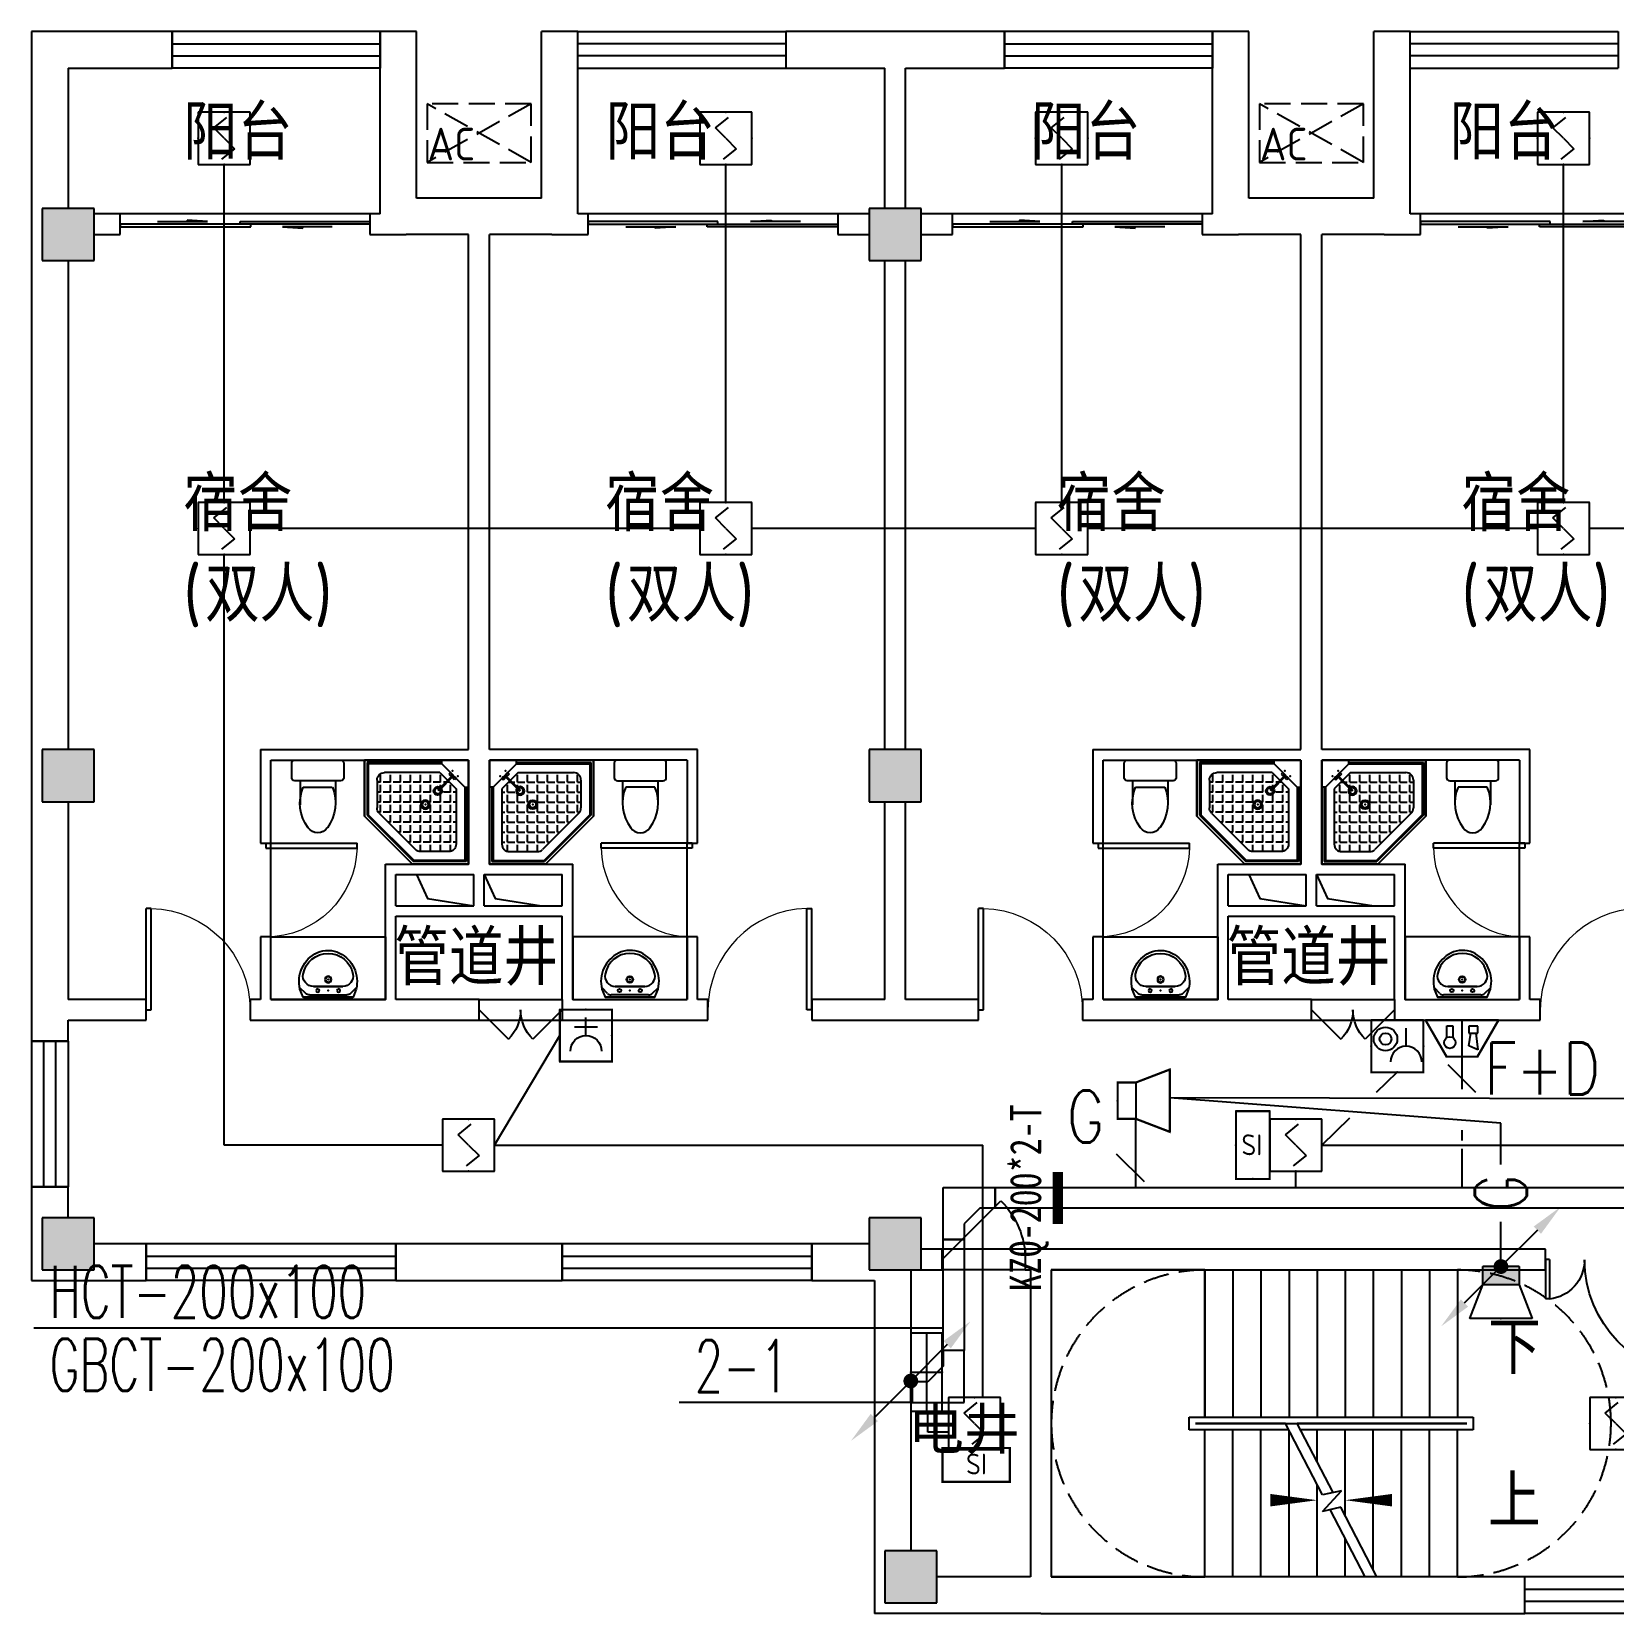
# Model space of a CAD drawing. Extents: x 1725663 to 4653551, y -550461 to 248782.
# Drawn here: x 2286143 to 2301345, y -183071 to -167871 of the extents above; entities that cross this region are included whole.
import ezdxf
from ezdxf.enums import TextEntityAlignment as Align

# ---------------------------------------------------------------- set-up
doc = ezdxf.new("R2010")
doc.units = 0
doc.header["$LTSCALE"] = 1000
doc.linetypes.add('DASH', pattern=[0.35, 0.25, -0.1])
for name, color, linetype in [('0-底图', 7, 'Continuous'), ('A-FLOR-STRS', 140, 'Continuous'), ('CABLETRAY', 4, 'Continuous'), ('CABLETRAY_DIM', 3, 'Continuous'), ('CLAYER', 7, 'Continuous'), ('COLUMN', 255, 'Continuous'), ('DIM-消防', 3, 'Continuous'), ('DIM-箱柜', 7, 'Continuous'), ('DIM_SYMB', 3, 'Continuous'), ('DOOR_FIRE', 4, 'Continuous'), ('EQUIP-广播', 3, 'Continuous'), ('EQUIP-消防', 3, 'Continuous'), ('EQUIP-箱柜', 3, 'Continuous'), ('LWIRE', 4, 'Continuous'), ('PUB_HATCH', 8, 'Continuous'), ('PUB_TEXT', 7, 'Continuous'), ('STAIR', 2, 'Continuous'), ('WALL', 2, 'Continuous'), ('WINDOW', 4, 'Continuous'), ('WIRE-消防', 1, 'Continuous'), ('WP_F', 1, 'Continuous'), ('抗震支吊架', 2, 'Continuous'), ('洁具', 213, 'Continuous'), ('空调外机', 211, 'Continuous')]:
    doc.layers.add(name, color=color, linetype=linetype)
doc.styles.add('_TCH_DIM', font='SIMPLEX', dxfattribs={"width": 0.8, "height": 5, "bigfont": 'HZTXT'})
doc.styles.add('_TEL_DIM', font='SIMPLEX', dxfattribs={"width": 0.8, "height": 3.5, "bigfont": 'HZTXT'})
doc.styles.add('HZ', font='rs.shx', dxfattribs={"width": 0.8, "bigfont": 'hztxt.shx'})
doc.styles.add('kzcad', font='', dxfattribs={"width": 0.8})
doc.styles.get("Standard").update_dxf_attribs({"font": 'geniso.shx', "bigfont": 'hztxt.shx'})
doc.styles.add('黑体', font='')
doc.styles.get('kzcad').set_extended_font_data('SimSun')
doc.styles.get('黑体').set_extended_font_data('SimHei')

# ---------------------------------------------------------------- blocks, each defined once
blk = doc.blocks.new('$equip$00002656')
for p, q in [((-0.5, 1), (-0.5, 0)), ((0.5, 1), (-0.5, 1)), ((0.5, 0), (0.5, 1)), ((-0.219, 0.331), (0.222, 0.331)), ((0, 0.5), (0, 0.15)), ((-0.5, 0), (0.5, 0))]:
    blk.add_line(p, q)
at = {"const_width": 0.04}
blk.add_lwpolyline([(-0.5, 1), (0.5, 1), (0.5, 0), (-0.5, 0), (-0.5, 1), (0.5, 1)], dxfattribs=at)
blk.add_arc((0, 0.8), 0.3, 180, 0)
for p in [(0, 1), (-0.5, 0.5), (0.5, 0.5), (0, 0)]:
    blk.add_point(p)
at = {"color": 7, "flags": 1}
for tag, height, p in [('B', 0.4, (0.762, 0.292)), ('A', 0.00002, (0, 0))]:
    blk.add_attdef(tag, text='', height=height, dxfattribs=at).set_placement(p, align=Align.MIDDLE_CENTER)
blk = doc.blocks.new('A$C29581A72')
at = {"layer": 'EQUIP-消防', "xscale": 500, "yscale": 500, "zscale": 500}
blk.add_blockref('$equip$00002656', (358, 98), dxfattribs=at)
at = {"style": 'HZ', "flags": 1}
for tag in ['WHAT', 'SPEC', 'UNIT']:
    blk.add_attdef(tag, (375, 0), '', height=0.001, dxfattribs=at)
blk = doc.blocks.new('$equip$00002936')
for p, q in [((-0.75, 0.6), (-0.75, 0)), ((0.75, 0.6), (-0.75, 0.6)), ((0, 0), (0, 0.6)), ((0.75, 0), (0.75, 0.6)), ((-0.75, 0.3), (0.75, 0.3)), ((-0.75, 0), (0.75, 0))]:
    blk.add_line(p, q)
at = {"const_width": 0.02}
blk.add_lwpolyline([(-0.75, 0.6), (-0.75, 0), (0.75, 0), (0.75, 0.6), (-0.75, 0.6), (-0.75, 0)], dxfattribs=at)
for p in [(0, 0.6), (-0.75, 0.3), (0, 0), (0.75, 0.3)]:
    blk.add_point(p)
at = {"color": 7, "style": '_TEL_DIM', "flags": 1}
for tag in ['A', 'REMARK']:
    blk.add_attdef(tag, text='', height=0.00002, dxfattribs=at).set_placement((0, 0), align=Align.MIDDLE_CENTER)
blk = doc.blocks.new('$TelecSys$00000080')
for p, q in [((-0.7, -0.7), (0, 0)), ((0.104, 0.104), (0.104, 0.104)), ((-0.104, -0.104), (-0.104, -0.104))]:
    blk.add_line(p, q)
at = {"const_width": 0.142}
blk.add_lwpolyline([(0.071, 0, 1), (-0.071, 0, 1)], format="xyb", close=True, dxfattribs=at)
blk.add_solid([(-0.63, -0.77), (-0.77, -0.63), (-1.15, -1.15)])
at = {"width": 0.8, "flags": 9}
blk.add_attdef('A', (0, 0), '', height=0.00002, rotation=180, dxfattribs=at)
blk = doc.blocks.new('$TelecSys$00000079')
for p, q in [((0.7, 0.7), (0, 0)), ((0.104, 0.104), (0.104, 0.104)), ((-0.104, -0.104), (-0.104, -0.104))]:
    blk.add_line(p, q)
at = {"const_width": 0.142}
blk.add_lwpolyline([(-0.071, 0, 1), (0.071, 0, 1)], format="xyb", close=True, dxfattribs=at)
blk.add_solid([(0.63, 0.77), (0.77, 0.63), (1.15, 1.15)])
at = {"width": 0.8, "flags": 9}
blk.add_attdef('A', (0, 0), '', height=0.00002, dxfattribs=at)
blk = doc.blocks.new('$Equip$00002649')
for p, q in [((-0.5, 0.5), (-0.5, -0.5)), ((0.5, 0.5), (-0.5, 0.5)), ((-0.2, 0.2), (0.05, 0.4)), ((0.5, -0.5), (0.5, 0.5)), ((0, 0), (-0.2, 0.2)), ((0, 0), (0.2, -0.2)), ((0.2, -0.2), (-0.05, -0.4)), ((-0.5, -0.5), (0.5, -0.5))]:
    blk.add_line(p, q)
at = {"const_width": 0.02}
blk.add_lwpolyline([(-0.5, 0.5), (0.5, 0.5), (0.5, -0.5), (-0.5, -0.5), (-0.5, 0.5), (0.5, 0.5)], dxfattribs=at)
for p in [(0, 0.5), (-0.5, 0), (0.5, 0), (0, -0.5)]:
    blk.add_point(p)
at = {"color": 7, "flags": 1}
for tag, height, p in [('A', 0.00002, (0, 0)), ('B', 0.4, (0.762, -0.208))]:
    blk.add_attdef(tag, text='', height=height, dxfattribs=at).set_placement(p, align=Align.MIDDLE_CENTER)
blk = doc.blocks.new('$equip$00002655')
for p, q in [((-0.5, 1), (-0.5, 0)), ((0.5, 1), (-0.5, 1)), ((0.5, 0), (0.5, 1)), ((-0.169, 0.5), (-0.169, 0.15)), ((-0.5, 0), (0.5, 0))]:
    blk.add_line(p, q)
at = {"const_width": 0.04}
blk.add_lwpolyline([(-0.5, 1), (0.5, 1), (0.5, 0), (-0.5, 0), (-0.5, 1), (0.5, 1)], dxfattribs=at)
for radius in [0.226, 0.113]:
    blk.add_circle((0.227, 0.36), radius)
blk.add_arc((-0.169, 0.8), 0.3, 180, 0)
for p in [(0, 1), (-0.5, 0.5), (0.5, 0.5), (0, 0)]:
    blk.add_point(p)
at = {"color": 7, "flags": 1}
for tag, height, p in [('B', 0.4, (0.762, 0.292)), ('A', 0.00002, (0, 0))]:
    blk.add_attdef(tag, text='', height=height, dxfattribs=at).set_placement(p, align=Align.MIDDLE_CENTER)
blk = doc.blocks.new('$equip$00002679')
for p, q in [((-0.3, 0.699), (-0.703, 0)), ((0.3, 0.699), (-0.3, 0.699)), ((0.3, 0.699), (-0.3, 0.699)), ((0, 0.699), (0, 0)), ((0.703, 0), (0.3, 0.699)), ((-0.264, 0.249), (-0.304, 0.569)), ((-0.304, 0.569), (-0.128, 0.489)), ((-0.128, 0.489), (-0.168, 0.249)), ((0.174, 0.11), (0.174, 0.338)), ((0.294, 0.338), (0.294, 0.11)), ((-0.703, 0), (0.703, 0)), ((-0.304, 0.249), (-0.304, 0.113)), ((-0.128, 0.249), (-0.304, 0.249)), ((-0.304, 0.113), (-0.128, 0.113)), ((-0.128, 0.113), (-0.128, 0.249)), ((0.294, 0.11), (0.174, 0.11))]:
    blk.add_line(p, q)
at = {"const_width": 0.04}
for points in [[(-0.299, 0.699), (0.301, 0.699), (0.703, 0), (-0.702, 0), (-0.299, 0.699), (0.301, 0.699)], [(-0.3, 0.699), (0.3, 0.699), (0.703, 0), (-0.703, 0), (-0.3, 0.699), (0.3, 0.699)]]:
    blk.add_lwpolyline(points, dxfattribs=at)
blk.add_circle((0.234, 0.43), 0.111)
for p in [(0, 0.699), (-0.501, 0.349), (0.502, 0.349), (0, 0)]:
    blk.add_point(p)
at = {"color": 7, "flags": 1}
for tag, height, p in [('B', 0.4, (0.961, 0.299)), ('A', 0.00002, (0, 0))]:
    blk.add_attdef(tag, text='', height=height, dxfattribs=at).set_placement(p, align=Align.MIDDLE_CENTER)
blk = doc.blocks.new('$TelecSys$00000111')
blk.add_line((0.268, 0.268), (-0.268, -0.268))
at = {"color": 7, "style": '_TEL_DIM', "width": 0.8}
blk.add_attdef('N', text='', height=1, dxfattribs=at).set_placement((-0.212, 0.579), align=Align.MIDDLE)
blk = doc.blocks.new('$equip$00002982')
for p, q in [((0, 0.35), (0.35, 0.35)), ((0, 0.35), (0, -0.35)), ((0.35, 0.35), (1, 0.6)), ((0.35, 0.35), (0.35, -0.35)), ((1, 0.6), (1, -0.6)), ((0.35, -0.35), (0, -0.35)), ((1, -0.6), (0.35, -0.35))]:
    blk.add_line(p, q)
at = {"const_width": 0.04}
blk.add_lwpolyline([(0.35, 0.35), (0, 0.35), (0, -0.35), (0.35, -0.35), (1, -0.6), (1, 0.6), (0.35, 0.35), (0, 0.35)], dxfattribs=at)
for p in [(0.35, 0.35), (0, 0), (1, 0), (0.35, -0.35)]:
    blk.add_point(p)
at = {"color": 7, "style": '_TEL_DIM', "flags": 1}
for tag in ['A', 'REMARK']:
    blk.add_attdef(tag, text='', height=0.00002, dxfattribs=at).set_placement((0, 0), align=Align.MIDDLE_CENTER)
blk = doc.blocks.new('$equip$00002984')
blk.add_hatch(color=256).paths.add_polyline_path([(0.35, 0.35), (0, 0.35), (0, -0.35), (0.35, -0.35)])
for p, q in [((0, 0.35), (0, -0.35)), ((0, 0.35), (0.35, 0.35)), ((0.35, 0.35), (1, 0.6)), ((0.35, 0.35), (0.35, -0.35)), ((1, 0.6), (1, -0.6)), ((0.35, -0.35), (0, -0.35)), ((1, -0.6), (0.35, -0.35))]:
    blk.add_line(p, q)
at = {"const_width": 0.02}
blk.add_lwpolyline([(0.35, 0.35), (0, 0.35), (0, -0.35), (0.35, -0.35), (1, -0.6), (1, 0.6), (0.35, 0.35), (0, 0.35)], dxfattribs=at)
for p in [(0.35, 0.35), (0, 0), (1, 0), (0.35, -0.35)]:
    blk.add_point(p)
at = {"color": 7, "style": '_TEL_DIM', "flags": 1}
for tag in ['A', 'REMARK']:
    blk.add_attdef(tag, text='', height=0.00002, dxfattribs=at).set_placement((0, 0), align=Align.MIDDLE_CENTER)
blk = doc.blocks.new('$equip$00002776')
for p, q in [((0.65, 0.65), (-0.65, 0.65)), ((-0.65, 0.65), (-0.65, 0)), ((0.65, 0), (0.65, 0.65)), ((-0.65, 0), (0.65, 0))]:
    blk.add_line(p, q)
at = {"const_width": 0.04}
blk.add_lwpolyline([(-0.65, 0.65), (-0.65, 0), (0.65, 0), (0.65, 0.65), (-0.65, 0.65), (-0.65, 0)], dxfattribs=at)
for p in [(0, 0.65), (-0.65, 0.325), (0.65, 0.325), (0, 0)]:
    blk.add_point(p)
at = {"color": 7}
blk.add_attdef('$TEXT$', text='', height=0.4, dxfattribs=at).set_placement((0.006, 0.343), align=Align.MIDDLE_CENTER)
at = {"color": 7, "flags": 1}
for tag, p in [('B', (0.905, 0.246)), ('A', (0, 0))]:
    blk.add_attdef(tag, text='', height=0.4, dxfattribs=at).set_placement(p, align=Align.MIDDLE_CENTER)
blk = doc.blocks.new('1F平面-CAD导入_dwg_Drawing4_t3_dwg_$plan$00001613-474159-1F-927810-1F')
at = {"layer": '洁具'}
for p, q in [((-200, 170), (-430, 170)), ((-30, 250), (-170, 250)), ((-260, -140), (-260, 140)), ((-200, -170), (-200, -220)), ((-170, -250), (-30, -250))]:
    blk.add_line(p, q, dxfattribs=at)
for points in [[(-200, 220), (-200, 170), (-200, -170), (-430, -170)], [(0, -220), (0, 220)]]:
    blk.add_lwpolyline(points, dxfattribs=at)
for centre, radius, start, end in [((-413, -227), 398, 67.4505, 126.6381), ((-170, 220), 30, 90, 180), ((-30, 220), 30, 0, 90), ((-590, 0), 110, 123.4509, 236.5491), ((-413, 227), 398, 233.3619, 292.5495), ((-170, -220), 30, 180, 270), ((-30, -220), 30, 270, 0)]:
    blk.add_arc(centre, radius, start, end, dxfattribs=at)
blk = doc.blocks.new('$lvtry$00000169')
at = {"color": 0}
for p, q in [((259, -36), (259, 0)), ((259, -36), (36, -259)), ((276, -120), (120, -276)), ((144, -151), (291, -298)), ((151, -144), (298, -291)), ((259, -24), (976, -24)), ((259, -36), (964, -36)), ((270, -213), (270, -143)), ((276, -120), (808, -120)), ((366, -213), (366, -143)), ((462, -213), (462, -143)), ((558, -213), (558, -143)), ((655, -213), (655, -143)), ((751, -213), (751, -143)), ((847, -213), (847, -143)), ((964, -36), (976, -24)), ((964, -36), (964, -525)), ((976, -24), (976, -530)), ((36, -259), (0, -259)), ((24, -259), (24, -976)), ((36, -259), (36, -964)), ((120, -276), (120, -808)), ((173, -309), (173, -239)), ((183, -213), (205, -213)), ((220, -213), (243, -213)), ((270, -213), (340, -213)), ((270, -263), (270, -239)), ((366, -213), (436, -213)), ((366, -309), (366, -239)), ((462, -213), (532, -213)), ((462, -309), (462, -239)), ((558, -213), (628, -213)), ((558, -309), (558, -239)), ((655, -213), (725, -213)), ((655, -309), (655, -239)), ((751, -213), (821, -213)), ((751, -309), (751, -239)), ((847, -213), (880, -213)), ((847, -309), (847, -239)), ((880, -192), (880, -460)), ((120, -309), (147, -309)), ((120, -405), (147, -405)), ((173, -309), (243, -309)), ((173, -405), (173, -335)), ((173, -405), (243, -405)), ((173, -501), (173, -431)), ((270, -405), (270, -335)), ((270, -405), (340, -405)), ((270, -501), (270, -431)), ((334, -309), (340, -309)), ((366, -309), (436, -309)), ((366, -405), (366, -335)), ((366, -405), (379, -405)), ((366, -501), (366, -431)), ((462, -309), (532, -309)), ((462, -405), (462, -335)), ((462, -405), (532, -405)), ((462, -501), (462, -431)), ((558, -309), (628, -309)), ((558, -405), (558, -335)), ((558, -405), (628, -405)), ((558, -501), (558, -431)), ((655, -309), (725, -309)), ((655, -405), (655, -335)), ((655, -405), (725, -405)), ((655, -501), (655, -431)), ((751, -309), (821, -309)), ((751, -405), (751, -335)), ((751, -405), (821, -405)), ((751, -501), (751, -431)), ((847, -309), (880, -309)), ((847, -405), (847, -335)), ((847, -405), (880, -405)), ((847, -501), (847, -431)), ((120, -501), (147, -501)), ((120, -598), (147, -598)), ((173, -501), (243, -501)), ((173, -598), (173, -528)), ((173, -598), (243, -598)), ((270, -501), (340, -501)), ((270, -598), (270, -528)), ((270, -598), (340, -598)), ((366, -501), (436, -501)), ((366, -598), (366, -528)), ((366, -598), (436, -598)), ((462, -501), (532, -501)), ((462, -598), (462, -528)), ((462, -598), (532, -598)), ((859, -511), (511, -859)), ((964, -525), (525, -964)), ((976, -530), (530, -976)), ((558, -501), (628, -501)), ((558, -598), (558, -528)), ((558, -598), (628, -598)), ((655, -501), (725, -501)), ((655, -598), (655, -528)), ((655, -598), (725, -598)), ((751, -501), (821, -501)), ((751, -598), (751, -528)), ((751, -598), (773, -598)), ((847, -501), (867, -501)), ((964, -525), (976, -530)), ((120, -694), (147, -694)), ((173, -694), (173, -624)), ((173, -694), (243, -694)), ((173, -790), (173, -720)), ((270, -694), (270, -624)), ((270, -694), (340, -694)), ((270, -790), (270, -720)), ((366, -694), (366, -624)), ((366, -694), (436, -694)), ((366, -790), (366, -720)), ((462, -694), (462, -624)), ((462, -694), (532, -694)), ((462, -790), (462, -720)), ((558, -694), (558, -624)), ((558, -694), (628, -694)), ((558, -790), (558, -720)), ((655, -694), (655, -624)), ((655, -694), (676, -694)), ((120, -790), (147, -790)), ((173, -790), (243, -790)), ((173, -878), (173, -816)), ((192, -880), (460, -880)), ((270, -790), (340, -790)), ((270, -880), (270, -816)), ((366, -790), (436, -790)), ((366, -880), (366, -816)), ((462, -790), (532, -790)), ((462, -880), (462, -816)), ((558, -790), (580, -790)), ((36, -964), (24, -976)), ((24, -976), (530, -976)), ((36, -964), (525, -964)), ((525, -964), (530, -976))]:
    blk.add_line(p, q, dxfattribs=at)
blk.add_lwpolyline([(0, 0), (0, -1000), (540, -1000), (1000, -540), (1000, 0)], close=True)
for points in [[(0, 0), (0, -1000)], [(0, 0), (1000, 0)], [(1000, 0), (1000, -540)], [(190, -136), (178, -148), (162, -132), (174, -121)], [(136, -190), (148, -178), (132, -162), (121, -174)], [(1000, -540), (540, -1000)], [(0, -1000), (540, -1000)]]:
    blk.add_lwpolyline(points, close=True, dxfattribs=at)
for radius in [43.8, 31.1]:
    blk.add_circle((416, -428), radius, dxfattribs=at)
for centre, radius, start, end in [((808, -192), 72, 0, 90), ((296, -296), 40.6, 142.583, 128.4197), ((296, -296), 28.6, 145.828, 125.6599), ((808, -460), 72, 315, 0), ((192, -808), 72, 180, 270), ((460, -808), 72, 270, 315)]:
    blk.add_arc(centre, radius, start, end, dxfattribs=at)
for p in [(156, -102, 0), (103, -156, 0), (416, -428, 0)]:
    blk.add_point(p, dxfattribs=at)
blk = doc.blocks.new('$lvtry$00000178')
at = {"color": 0}
for p, q in [((-238, 0), (238, 0)), ((-214, -36), (-272, -91)), ((-180, -23), (180, -23)), ((-142, -105), (140, -105)), ((140, -105), (-142, -105)), ((216, -37), (268, -91))]:
    blk.add_line(p, q, dxfattribs=at)
blk.add_lwpolyline([(-104, -430, 0.224698), (110, -425, 0.348046), (269, -79), (239, 0), (-241, 0), (-271, -79, 0.356844)], format="xyb", close=True, dxfattribs=at)
for centre, radius in [((-100, -65), 16.3), ((1, -172), 31.6), ((100, -65), 16.3)]:
    blk.add_circle(centre, radius, dxfattribs=at)
at = {"color": 0, "lineweight": 13}
blk.add_circle((1, -172), 23, dxfattribs=at)
at = {"color": 0}
for centre, radius, start, end in [((-142, -205), 100, 90, 190.5602), ((-180, -73), 50, 90, 133.181), ((140, -205), 100, 349.4398, 90), ((180, -73), 50, 44.5607, 90), ((-1, -179), 243, 190.5602, 349.4398)]:
    blk.add_arc(centre, radius, start, end, dxfattribs=at)
for p in [(0, -65), (1, -172)]:
    blk.add_point(p, dxfattribs=at)
blk = doc.blocks.new('A$C70365C93')
at = {"layer": '洁具'}
blk.add_lwpolyline([(-1900, 2300), (-1900, 1700), (-800, 1700), (-800, 2300)], close=True, dxfattribs=at)
blk.add_blockref('$lvtry$00000178', (-1350, 2280), dxfattribs=at)
at = {"layer": '洁具', "rotation": 180}
blk.add_blockref('$lvtry$00000169', (0, 0), dxfattribs=at)
at = {"layer": '洁具', "extrusion": (0, 0, -1), "xscale": -1, "zscale": -1, "rotation": 90}
blk.add_blockref('1F平面-CAD导入_dwg_Drawing4_t3_dwg_$plan$00001613-474159-1F-927810-1F', (1450, 0), dxfattribs=at)
blk = doc.blocks.new('A$Cf5a72a1b')
at = {"layer": '空调外机', "linetype": 'DASH'}
for p, q in [((1000, 563), (0, 0)), ((1000, 0), (0, 563))]:
    blk.add_line(p, q, dxfattribs=at)
blk.add_lwpolyline([(1000, 563), (0, 563), (0, 0), (1000, 0)], close=True, dxfattribs=at)
at = {"layer": 'PUB_TEXT'}
blk.add_text('AC', height=315, dxfattribs=at).set_placement((5, 18))
blk = doc.blocks.new('$WINLIB2D$00000001')
at = {"color": 0}
for points in [[(-0.5, 0.5), (-0.5, -0.5)], [(-0.5, 0.5), (0.5, 0.5)], [(0.5, -0.5), (0.5, 0.5)], [(0.5, 0.1667), (-0.5, 0.1667)], [(0.5, -0.1667), (-0.5, -0.1667)], [(-0.5, -0.5), (0.5, -0.5)]]:
    blk.add_lwpolyline(points, dxfattribs=at)
blk = doc.blocks.new('$DorLib2D$00000131')
at = {"color": 0, "linetype": 'Continuous'}
for p, q in [((0.15, 0.125), (0.2319, 0.1973)), ((0.2319, 0.1973), (0.2319, 0.125)), ((-0.5, 0.125), (-0.5, 0)), ((0.0192, 0.125), (-0.5, 0.125)), ((0.0192, 0), (0.0192, 0.125)), ((0.35, 0.125), (0.15, 0.125)), ((-0.5, 0), (0.0192, 0)), ((-0.024, 0), (0.5, 0)), ((-0.024, -0.125), (-0.024, 0)), ((0.5, 0), (0.5, -0.125)), ((-0.35, -0.125), (-0.15, -0.125)), ((-0.2319, -0.1973), (-0.2319, -0.125)), ((-0.15, -0.125), (-0.2319, -0.1973)), ((0.5, -0.125), (-0.024, -0.125))]:
    blk.add_line(p, q, dxfattribs=at)
blk = doc.blocks.new('$DorLib2D$00000116')
at = {"color": 0}
for p, q in [((-0.5, 0), (-0.146, 0.354)), ((0.5, 0), (0.146, 0.354))]:
    blk.add_line(p, q, dxfattribs=at)
for centre, start, end in [((-0.5, 0), 0, 45), ((0.5, 0), 135, 180)]:
    blk.add_arc(centre, 0.5, start, end, dxfattribs=at)
blk = doc.blocks.new('$DorLib2D$00000001')
for p, q in [((0.45, 0.975), (0.5, 0.975)), ((0.45, 0), (0.45, 0.975)), ((0.5, 0), (0.5, 0.975)), ((0.5, 0), (0.45, 0))]:
    blk.add_line(p, q)
at = {"lineweight": 13}
blk.add_arc((0.475, 0), 0.975, 91.4693, 180, dxfattribs=at)
blk = doc.blocks.new('$DorLib2D$00000114')
at = {"color": 0}
blk.add_line((0.5, 0), (-0.207, 0.707), dxfattribs=at)
blk.add_arc((0.5, 0), 1, 135, 180, dxfattribs=at)
blk = doc.blocks.new('$DorLib2D$00000225')
at = {"color": 0}
for p, q in [((0.475, -0.001), (0.475, 0.752)), ((0.475, 0.752), (0.5, 0.752)), ((0.5, -0.001), (0.5, 0.752)), ((-0.5, 0), (-0.5, 0.252)), ((-0.475, 0.252), (-0.5, 0.252)), ((-0.475, 0), (-0.475, 0.252)), ((-0.475, 0), (-0.5, 0)), ((0.475, -0.001), (0.5, -0.001))]:
    blk.add_line(p, q, dxfattribs=at)
for centre, radius, start, end in [((0.505, -0.002), 0.755, 92.2493, 179.7238), ((-0.501, 0.003), 0.251, 359.7899, 84.0974)]:
    blk.add_arc(centre, radius, start, end, dxfattribs=at)
blk = doc.blocks.new('ghgd')
at = {"layer": 'PUB_HATCH'}
for points in [[(1497107, -88437.8), (1497107, -88937.8), (1497607, -88937.8), (1497607, -88437.8)], [(1505057, -88437.8), (1505057, -88937.8), (1505557, -88937.8), (1505557, -88437.8)], [(1497107, -93637.8), (1497107, -94137.8), (1497607, -94137.8), (1497607, -93637.8)], [(1505057, -93637.8), (1505057, -94137.8), (1505557, -94137.8), (1505557, -93637.8)], [(1497107, -98137.8), (1497107, -98637.8), (1497607, -98637.8), (1497607, -98137.8)], [(1505057, -98137.8), (1505057, -98637.8), (1505557, -98637.8), (1505557, -98137.8)], [(1505207, -101337.8), (1505207, -101837.8), (1505707, -101837.8), (1505707, -101337.8)]]:
    blk.add_hatch(color=256, dxfattribs=at).paths.add_polyline_path(points)
for points in [[(1500707, -94837.8), (1500810.6, -95068), (1501257, -95137.8)], [(1501357, -94837.8), (1501460.6, -95068), (1501907, -95137.8)], [(1508707, -94837.8), (1508810.6, -95068), (1509257, -95137.8)], [(1509357, -94837.8), (1509460.6, -95068), (1509907, -95137.8)]]:
    blk.add_lwpolyline(points)
at = {"layer": 'A-FLOR-STRS'}
for p, q in [((1508282, -98637.8), (1506807, -98637.8)), ((1506807, -98637.8), (1506807, -101587.8)), ((1508282, -98637.8), (1510712, -98637.8)), ((1508282, -98637.8), (1508282, -100052.8)), ((1508282, -100052.8), (1508282, -98637.8)), ((1508552, -98637.8), (1508552, -100052.8)), ((1508822, -98637.8), (1508822, -100052.8)), ((1509092, -98637.8), (1509092, -100052.8)), ((1509362, -98637.8), (1509362, -100052.8)), ((1509632, -98637.8), (1509632, -100052.8)), ((1509902, -98637.8), (1509902, -100052.8)), ((1510172, -98637.8), (1510172, -100052.8)), ((1510442, -98637.8), (1510442, -100052.8)), ((1510712, -98637.8), (1510712, -100052.8)), ((1508132, -100172.8), (1508132, -100052.8)), ((1508132, -100052.8), (1510862, -100052.8)), ((1509088.6, -100172.8), (1508132, -100172.8)), ((1509057.4, -100112.8), (1508192, -100112.8)), ((1508192, -100112.8), (1508192, -100112.8)), ((1508192, -100112.8), (1509057.4, -100112.8)), ((1509057.4, -100112.8), (1508282, -100112.8)), ((1508282, -100112.8), (1510712, -100112.8)), ((1508282, -101587.8), (1508282, -100172.8)), ((1508282, -101587.8), (1508282, -100172.8)), ((1508552, -101587.8), (1508552, -100172.8)), ((1508822, -101587.8), (1508822, -100172.8)), ((1509414.2, -100799.4), (1509057.4, -100112.8)), ((1509092, -101587.8), (1509092, -100179.3)), ((1510712, -100112.8), (1509170.1, -100112.8)), ((1509515.3, -100777.1), (1509170.1, -100112.8)), ((1510802, -100112.8), (1509170.1, -100112.8)), ((1509170.1, -100112.8), (1510802, -100112.8)), ((1510862, -100172.8), (1509201.3, -100172.8)), ((1509362, -100482), (1509362, -100172.8)), ((1509632, -101001.6), (1509632, -100172.8)), ((1509902, -101521.2), (1509902, -100172.8)), ((1510172, -101587.8), (1510172, -100172.8)), ((1510442, -101587.8), (1510442, -100172.8)), ((1510712, -100112.8), (1510712, -100112.8)), ((1510712, -101587.8), (1510712, -100172.8)), ((1510802, -100112.8), (1510802, -100112.8)), ((1510862, -100052.8), (1510862, -100172.8)), ((1509362, -101587.8), (1509362, -100698.9)), ((1509596.6, -100759.1), (1509414.2, -100799.4)), ((1509414.7, -100957.3), (1509596.6, -100759.1)), ((1509589, -100918.8), (1509414.7, -100957.3)), ((1509823.9, -101587.8), (1509487.9, -100941.1)), ((1509936.6, -101587.8), (1509589, -100918.8)), ((1509632, -101587.8), (1509632, -101218.5)), ((1506807, -101587.8), (1508282, -101587.8)), ((1509823.9, -101587.8), (1508282, -101587.8)), ((1510712, -101587.8), (1509936.6, -101587.8))]:
    blk.add_line(p, q, dxfattribs=at)
at = {"layer": 'COLUMN'}
for p, q in [((1497107, -88437.8), (1497107, -88937.8)), ((1497607, -88437.8), (1497107, -88437.8)), ((1497607, -88937.8), (1497607, -88437.8)), ((1505057, -88437.8), (1505057, -88937.8)), ((1505557, -88437.8), (1505057, -88437.8)), ((1505557, -88937.8), (1505557, -88437.8)), ((1497107, -88937.8), (1497607, -88937.8)), ((1505057, -88937.8), (1505557, -88937.8)), ((1497107, -93637.8), (1497107, -94137.8)), ((1497607, -93637.8), (1497107, -93637.8)), ((1497607, -94137.8), (1497607, -93637.8)), ((1505057, -93637.8), (1505057, -94137.8)), ((1505557, -93637.8), (1505057, -93637.8)), ((1505557, -94137.8), (1505557, -93637.8)), ((1497107, -94137.8), (1497607, -94137.8)), ((1505057, -94137.8), (1505557, -94137.8)), ((1497107, -98137.8), (1497107, -98637.8)), ((1497607, -98137.8), (1497107, -98137.8)), ((1497607, -98637.8), (1497607, -98137.8)), ((1505057, -98137.8), (1505057, -98637.8)), ((1505557, -98137.8), (1505057, -98137.8)), ((1505557, -98637.8), (1505557, -98137.8)), ((1497107, -98637.8), (1497607, -98637.8)), ((1505057, -98637.8), (1505557, -98637.8)), ((1505207, -101337.8), (1505207, -101837.8)), ((1505707, -101337.8), (1505207, -101337.8)), ((1505707, -101837.8), (1505707, -101337.8)), ((1505207, -101837.8), (1505707, -101837.8))]:
    blk.add_line(p, q, dxfattribs=at)
at = {"layer": 'DIM_SYMB'}
for points in [[(1510847, -99375.3, 0, 0, 0), (1507544.5, -99375.3, 0, 0, 0), (1507544.5, -100850.3, 0, 0, 0), (1509362, -100850.3, 0, 120, 0), (1508912, -100850.3, 0, 0, 0)], [(1510847, -100850.3, 0, 0, 0), (1509632, -100850.3, 0, 120, 0), (1510082, -100850.3, 0, 0, 0)]]:
    blk.add_lwpolyline(points, format="xyseb", dxfattribs=at)
at = {"layer": 'DOOR_FIRE'}
for p, q in [((1501307, -96037.8), (1502107, -96037.8)), ((1509307, -96037.8), (1510107, -96037.8)), ((1501307, -96237.8), (1502107, -96237.8)), ((1509307, -96237.8), (1510107, -96237.8)), ((1506557, -98437.8, 100), (1505757, -98437.8, 100)), ((1506557, -98637.8, 100), (1505757, -98637.8, 100))]:
    blk.add_line(p, q, dxfattribs=at)
at = {"layer": 'STAIR', "color": 9, "linetype": 'DASH'}
for p, q in [((1506807, -100112.8), (1506807, -100112.8)), ((1512187, -100112.8), (1512187, -100112.8))]:
    blk.add_line(p, q, dxfattribs=at)
for points in [[(1508282, -98637.8, 0.4142136), (1506807, -100112.8)], [(1510712, -98637.8, -0.4142136), (1512187, -100112.8)], [(1508282, -101587.8, -0.4142136), (1506807, -100112.8)], [(1510712, -101587.8, 0.4142136), (1512187, -100112.8)]]:
    blk.add_lwpolyline(points, format="xyb", dxfattribs=at)
at = {"layer": 'WALL'}
for p, q in [((1498357, -86737.8), (1497007, -86737.8)), ((1497007, -86737.8), (1497007, -88537.8)), ((1498357, -87087.8), (1498357, -86737.8)), ((1500707, -86737.8), (1500357, -86737.8)), ((1500357, -86737.8), (1500357, -87087.8)), ((1500707, -88337.8), (1500707, -86737.8)), ((1501907, -88337.8), (1501907, -86737.8)), ((1502257, -86737.8), (1501907, -86737.8)), ((1502257, -87087.8), (1502257, -86737.8)), ((1505307, -86737.8), (1504257, -86737.8)), ((1504257, -86737.8), (1504257, -87087.8)), ((1506357, -86737.8), (1505307, -86737.8)), ((1506357, -87087.8), (1506357, -86737.8)), ((1508707, -86737.8), (1508357, -86737.8)), ((1508357, -86737.8), (1508357, -87087.8)), ((1508707, -88337.8), (1508707, -86737.8)), ((1509907, -88337.8), (1509907, -86737.8)), ((1510257, -86737.8), (1509907, -86737.8)), ((1510257, -87087.8), (1510257, -86737.8)), ((1497357, -87087.8), (1498357, -87087.8)), ((1497357, -87087.8), (1497357, -88437.8)), ((1500357, -88487.8), (1500357, -87087.8)), ((1502257, -88487.8), (1502257, -87087.8)), ((1504257, -87087.8), (1505207, -87087.8)), ((1505207, -88437.8), (1505207, -87087.8)), ((1505407, -87087.8), (1506357, -87087.8)), ((1505407, -88437.8), (1505407, -87087.8)), ((1508357, -88487.8), (1508357, -87087.8)), ((1510257, -88487.8), (1510257, -87087.8)), ((1501307, -88337.8), (1500707, -88337.8)), ((1501907, -88337.8), (1501307, -88337.8)), ((1509307, -88337.8), (1508707, -88337.8)), ((1509907, -88337.8), (1509307, -88337.8)), ((1497007, -88537.8), (1497007, -93887.8)), ((1497857, -88487.8), (1497607, -88487.8)), ((1497857, -88687.8), (1497857, -88487.8)), ((1500357, -88487.8), (1500257, -88487.8)), ((1500257, -88487.8), (1500257, -88687.8)), ((1502357, -88487.8), (1502257, -88487.8)), ((1502357, -88687.8), (1502357, -88487.8)), ((1505057, -88487.8), (1504757, -88487.8)), ((1504757, -88487.8), (1504757, -88687.8)), ((1505857, -88487.8), (1505557, -88487.8)), ((1505857, -88687.8), (1505857, -88487.8)), ((1508357, -88487.8), (1508257, -88487.8)), ((1508257, -88487.8), (1508257, -88687.8)), ((1510357, -88487.8), (1510257, -88487.8)), ((1510357, -88687.8), (1510357, -88487.8)), ((1497607, -88687.8), (1497857, -88687.8)), ((1500257, -88687.8), (1500607, -88687.8)), ((1501207, -88687.8), (1500607, -88687.8)), ((1501207, -93637.8), (1501207, -88687.8)), ((1502007, -88687.8), (1501407, -88687.8)), ((1501407, -93637.8), (1501407, -88687.8)), ((1502007, -88687.8), (1502357, -88687.8)), ((1504757, -88687.8), (1505057, -88687.8)), ((1505557, -88687.8), (1505857, -88687.8)), ((1508257, -88687.8), (1508607, -88687.8)), ((1509207, -88687.8), (1508607, -88687.8)), ((1509207, -93637.8), (1509207, -88687.8)), ((1510007, -88687.8), (1509407, -88687.8)), ((1509407, -93637.8), (1509407, -88687.8)), ((1510007, -88687.8), (1510357, -88687.8)), ((1497357, -88937.8), (1497357, -93637.8)), ((1505207, -93637.8), (1505207, -88937.8)), ((1505407, -93637.8), (1505407, -88937.8)), ((1499207, -93637.8), (1501207, -93637.8)), ((1499207, -93637.8), (1499207, -94537.8)), ((1503407, -93637.8), (1501407, -93637.8)), ((1503407, -94537.8), (1503407, -93637.8)), ((1507207, -93637.8), (1509207, -93637.8)), ((1507207, -93637.8), (1507207, -94537.8)), ((1511407, -93637.8), (1509407, -93637.8)), ((1511407, -94537.8), (1511407, -93637.8)), ((1499307, -93737.8), (1501207, -93737.8)), ((1499307, -94537.8), (1499307, -93737.8)), ((1501207, -94737.8), (1501207, -93737.8)), ((1501407, -94737.8), (1501407, -93737.8)), ((1503307, -93737.8), (1501407, -93737.8)), ((1503307, -93737.8), (1503307, -94537.8)), ((1507307, -93737.8), (1509207, -93737.8)), ((1507307, -94537.8), (1507307, -93737.8)), ((1509207, -94737.8), (1509207, -93737.8)), ((1509407, -94737.8), (1509407, -93737.8)), ((1511307, -93737.8), (1509407, -93737.8)), ((1511307, -93737.8), (1511307, -94537.8)), ((1497007, -93887.8), (1497007, -96137.8)), ((1497357, -94137.8), (1497357, -96037.8)), ((1505207, -96037.8), (1505207, -94137.8)), ((1505407, -96037.8), (1505407, -94137.8)), ((1499207, -94537.8), (1499307, -94537.8)), ((1503307, -94537.8), (1503407, -94537.8)), ((1507207, -94537.8), (1507307, -94537.8)), ((1511307, -94537.8), (1511407, -94537.8)), ((1500407, -94737.8), (1501207, -94737.8)), ((1500407, -95237.8), (1500407, -94737.8)), ((1500507, -94837.8), (1501257, -94837.8)), ((1500507, -95137.8), (1500507, -94837.8)), ((1501257, -95137.8), (1501257, -94837.8)), ((1501357, -94837.8), (1502107, -94837.8)), ((1501357, -95137.8), (1501357, -94837.8)), ((1501407, -94737.8), (1502207, -94737.8)), ((1502107, -95137.8), (1502107, -94837.8)), ((1502207, -95237.8), (1502207, -94737.8)), ((1508407, -94737.8), (1509207, -94737.8)), ((1508407, -95237.8), (1508407, -94737.8)), ((1508507, -94837.8), (1509257, -94837.8)), ((1508507, -95137.8), (1508507, -94837.8)), ((1509257, -95137.8), (1509257, -94837.8)), ((1509357, -94837.8), (1510107, -94837.8)), ((1509357, -95137.8), (1509357, -94837.8)), ((1509407, -94737.8), (1510207, -94737.8)), ((1510107, -95137.8), (1510107, -94837.8)), ((1510207, -95237.8), (1510207, -94737.8)), ((1500507, -95137.8), (1501257, -95137.8)), ((1501357, -95137.8), (1502107, -95137.8)), ((1508507, -95137.8), (1509257, -95137.8)), ((1509357, -95137.8), (1510107, -95137.8)), ((1500407, -96037.8), (1500407, -95237.8)), ((1500507, -95237.8), (1501307, -95237.8)), ((1500507, -96037.8), (1500507, -95237.8)), ((1501307, -95237.8), (1502107, -95237.8)), ((1502107, -96037.8), (1502107, -95237.8)), ((1502207, -96037.8), (1502207, -95237.8)), ((1508407, -96037.8), (1508407, -95237.8)), ((1508507, -95237.8), (1509307, -95237.8)), ((1508507, -96037.8), (1508507, -95237.8)), ((1509307, -95237.8), (1510107, -95237.8)), ((1510107, -96037.8), (1510107, -95237.8)), ((1510207, -96037.8), (1510207, -95237.8)), ((1499307, -95437.8), (1499207, -95437.8)), ((1499207, -95437.8), (1499207, -96037.8)), ((1499307, -96037.8), (1499307, -95437.8)), ((1503407, -95437.8), (1503307, -95437.8)), ((1503307, -95437.8), (1503307, -96037.8)), ((1503407, -96037.8), (1503407, -95437.8)), ((1507307, -95437.8), (1507207, -95437.8)), ((1507207, -95437.8), (1507207, -96037.8)), ((1507307, -96037.8), (1507307, -95437.8)), ((1511407, -95437.8), (1511307, -95437.8)), ((1511307, -95437.8), (1511307, -96037.8)), ((1511407, -96037.8), (1511407, -95437.8)), ((1498107, -96037.8), (1497357, -96037.8)), ((1498107, -96237.8), (1498107, -96037.8)), ((1499207, -96037.8), (1499107, -96037.8)), ((1499107, -96037.8), (1499107, -96237.8)), ((1499307, -96037.8), (1500407, -96037.8)), ((1501307, -96037.8), (1500507, -96037.8)), ((1501307, -96237.8), (1501307, -96037.8)), ((1502107, -96037.8), (1502107, -96237.8)), ((1502207, -96037.8), (1503307, -96037.8)), ((1503507, -96037.8), (1503407, -96037.8)), ((1503507, -96237.8), (1503507, -96037.8)), ((1505207, -96037.8), (1504507, -96037.8)), ((1504507, -96037.8), (1504507, -96237.8)), ((1506107, -96037.8), (1505407, -96037.8)), ((1506107, -96237.8), (1506107, -96037.8)), ((1507207, -96037.8), (1507107, -96037.8)), ((1507107, -96037.8), (1507107, -96237.8)), ((1507307, -96037.8), (1508407, -96037.8)), ((1509307, -96037.8), (1508507, -96037.8)), ((1509307, -96237.8), (1509307, -96037.8)), ((1510107, -96037.8), (1510107, -96237.8)), ((1510207, -96037.8), (1511307, -96037.8)), ((1511507, -96037.8), (1511407, -96037.8)), ((1511507, -96237.8), (1511507, -96037.8)), ((1497007, -96137.8), (1497007, -96437.8)), ((1497357, -96437.8), (1497357, -96237.8)), ((1497357, -96237.8), (1498107, -96237.8)), ((1499107, -96237.8), (1499207, -96237.8)), ((1499207, -96237.8), (1500407, -96237.8)), ((1500407, -96237.8), (1501307, -96237.8)), ((1502107, -96237.8), (1502207, -96237.8)), ((1502207, -96237.8), (1503407, -96237.8)), ((1503407, -96237.8), (1503507, -96237.8)), ((1504507, -96237.8), (1505307, -96237.8)), ((1505307, -96237.8), (1506107, -96237.8)), ((1507107, -96237.8), (1507207, -96237.8)), ((1507207, -96237.8), (1508407, -96237.8)), ((1508407, -96237.8), (1509307, -96237.8)), ((1510107, -96237.8), (1510207, -96237.8)), ((1510207, -96237.8), (1511407, -96237.8)), ((1511407, -96237.8), (1511507, -96237.8)), ((1497007, -96437.8), (1497357, -96437.8)), ((1497357, -97837.8), (1497007, -97837.8)), ((1497007, -97837.8), (1497007, -98737.8)), ((1497357, -98137.8), (1497357, -97837.8)), ((1498107.5, -98387.8), (1497607, -98387.8)), ((1498107.5, -98737.8), (1498107.5, -98387.8)), ((1502107, -98387.8), (1500507.5, -98387.8)), ((1500507.5, -98387.8), (1500507.5, -98737.8)), ((1502107, -98737.8), (1502107, -98387.8)), ((1505057, -98387.8), (1504507, -98387.8)), ((1504507, -98387.8), (1504507, -98737.8)), ((1505757, -98437.8), (1505557, -98437.8)), ((1505757, -98637.8), (1505757, -98437.8)), ((1506707, -98437.8), (1506557, -98437.8)), ((1506557, -98437.8), (1506557, -98637.8)), ((1511557, -98437.8), (1506707, -98437.8)), ((1511557, -98637.8), (1511557, -98437.8)), ((1505457, -98637.8), (1505457, -101337.8)), ((1505557, -98637.8), (1505757, -98637.8)), ((1506557, -98637.8), (1506607, -98637.8)), ((1506607, -98637.8), (1506607, -101587.8)), ((1506807, -98637.8), (1506807, -101587.8)), ((1506807, -98637.8), (1511557, -98637.8)), ((1497007, -98737.8), (1498107.5, -98737.8)), ((1500507.5, -98737.8), (1502107, -98737.8)), ((1504507, -98737.8), (1505107, -98737.8)), ((1505107, -98737.8), (1505107, -101937.8)), ((1506607, -101587.8), (1505707, -101587.8)), ((1511357, -101587.8), (1506807, -101587.8)), ((1511357, -101937.8), (1511357, -101587.8)), ((1506707, -101937.8), (1505107, -101937.8)), ((1506707, -101937.8), (1511357, -101937.8))]:
    blk.add_line(p, q, dxfattribs=at)
at = {"layer": 'WINDOW'}
for p, q in [((1500257, -88487.8), (1497857, -88487.8)), ((1504757, -88487.8), (1502357, -88487.8)), ((1508257, -88487.8), (1505857, -88487.8)), ((1512757, -88487.8), (1510357, -88487.8)), ((1499307, -95437.8), (1499307, -94537.8)), ((1503307, -95437.8), (1503307, -94537.8)), ((1507307, -95437.8), (1507307, -94537.8)), ((1511307, -95437.8), (1511307, -94537.8))]:
    blk.add_line(p, q, dxfattribs=at)
for p in [(1500807.5, -87993.9), (1508807.5, -87993.9)]:
    blk.add_blockref('A$Cf5a72a1b', p)
at = {"xscale": -1, "rotation": 180}
for p in [(1501207, -93737.8), (1509207, -93737.8)]:
    blk.add_blockref('A$C70365C93', p, dxfattribs=at)
at = {"rotation": 180}
for p in [(1501407, -93737.8), (1509407, -93737.8)]:
    blk.add_blockref('A$C70365C93', p, dxfattribs=at)
at = {"layer": 'DOOR_FIRE', "xscale": 800, "yscale": -800, "zscale": 200}
for p in [(1501707, -96137.8), (1509707, -96137.8)]:
    blk.add_blockref('$DorLib2D$00000116', p, dxfattribs=at)
at = {"layer": 'DOOR_FIRE', "zscale": 200, "rotation": 180}
for name, p, xscale, yscale in [('$DorLib2D$00000114', (1506157, -98537.8), 800, -800), ('$DorLib2D$00000225', (1512307, -98537.8), -1500, 1500)]:
    blk.add_blockref(name, p, dxfattribs=dict(at, xscale=xscale, yscale=yscale))
at = {"layer": 'WINDOW'}
for name, p, xscale, yscale, zscale, rotation in [('$WINLIB2D$00000001', (1499357, -86912.8), 2000, 350, 2000, 180), ('$WINLIB2D$00000001', (1503257, -86912.8), -2000, 350, -2000, 180), ('$WINLIB2D$00000001', (1507357, -86912.8), 2000, 350, 2000, 179.999999999998), ('$WINLIB2D$00000001', (1511257, -86912.8), -2000, 350, -2000, 180), ('$DorLib2D$00000131', (1499057, -88587.8), 2400, -200, 2400, 180), ('$DorLib2D$00000131', (1503557, -88587.8), -2400, -200, -2400, 180), ('$DorLib2D$00000131', (1507057, -88587.8), 2400, -200, 2400, 180), ('$DorLib2D$00000131', (1511557, -88587.8), -2400, -200, -2400, 180), ('$DorLib2D$00000001', (1499257, -94987.8), 900, -900, 900, 90), ('$DorLib2D$00000001', (1503357, -94987.8), 900, 900, 900, 90), ('$DorLib2D$00000001', (1507257, -94987.8), 900, -900, 900, 90), ('$DorLib2D$00000001', (1511357, -94987.8), 900, 900, 900, 90), ('$WINLIB2D$00000001', (1497182, -97137.8), 1400, 350, 1400, 270.0000000000056), ('$WINLIB2D$00000001', (1499307.5, -98562.8), 2400, 350, 2400, 179.9999999999996), ('$WINLIB2D$00000001', (1503307, -98562.8), 2400, 350, 2400, 179.9999999999996), ('$WINLIB2D$00000001', (1512057, -101762.8), 1400, -350, 1400, 180)]:
    blk.add_blockref(name, p, dxfattribs=dict(at, xscale=xscale, yscale=yscale, zscale=zscale, rotation=rotation))
at = {"layer": 'WINDOW', "yscale": 1000}
for p, xscale, zscale in [((1498607, -96137.8), -1000, -1000), ((1504007, -96137.8), 1000, 1000), ((1506607, -96137.8), -1000, -1000), ((1512007, -96137.8), 1000, 1000)]:
    blk.add_blockref('$DorLib2D$00000001', p, dxfattribs=dict(at, xscale=xscale, zscale=zscale))
at = {"layer": 'CLAYER'}
for p in [(1500492.3, -95900.8), (1508492.3, -95900.8)]:
    blk.add_text('管道井', height=525, dxfattribs=at).set_placement(p)
at = {"layer": 'CLAYER', "style": '黑体'}
blk.add_text('电井', height=394.3, dxfattribs=at).set_placement((1505429.7, -100361.6))
at = {"layer": 'PUB_TEXT'}
for s, p in [('阳台', (1498463.7, -87969.7)), ('阳台', (1502524.2, -87969.7)), ('阳台', (1506614.2, -87969.7)), ('阳台', (1510634, -87969.7)), ('宿舍', (1498463.7, -91537.5)), ('宿舍', (1502518.2, -91537.5)), ('宿舍', (1506857.7, -91537.5)), ('宿舍', (1510747.6, -91537.5)), ('(', (1498463.7, -92409.6)), ('双人', (1498673.7, -92409.6)), (')', (1499723.7, -92409.6)), ('(', (1502518.2, -92409.6)), ('双人', (1502728.2, -92409.6)), (')', (1503778.2, -92409.6)), ('(', (1506857.7, -92409.6)), ('双人', (1507067.7, -92409.6)), (')', (1508117.7, -92409.6)), ('(', (1510747.6, -92409.6)), ('双人', (1510957.6, -92409.6)), (')', (1512007.6, -92409.6))]:
    blk.add_text(s, height=525, dxfattribs=at).set_placement(p)
at = {"layer": 'PUB_TEXT', "color": 7, "style": '_TCH_DIM'}
for s, p in [('下', (1511004.5, -99637.8)), ('上', (1511004.5, -101112.8))]:
    blk.add_text(s, height=506.4, dxfattribs=at).set_placement(p)

msp = doc.modelspace()

# ---------------------------------------------------------------- linework, layer by layer
at = {"layer": 'CABLETRAY'}
for p, q in [((2294905, -179478), (2294905, -178978)), ((2294905, -178978), (2295405, -178978)), ((2294905, -179478), (2294905, -178978)), ((2294905, -178978), (2295405, -178978)), ((2295405, -179178), (2295405, -178978)), ((2295405, -178978), (2334264, -178978)), ((2295405, -178978), (2295405, -179178)), ((2295405, -179178), (2295405, -178978)), ((2295405, -178978), (2334264, -178978)), ((2295405, -178978), (2295405, -179178)), ((2295255, -179178), (2295105, -179328)), ((2295255, -179178), (2295105, -179328)), ((2295405, -179178), (2295255, -179178)), ((2295405, -179178), (2295255, -179178)), ((2334264, -179178), (2295405, -179178)), ((2334264, -179178), (2295405, -179178)), ((2295105, -179328), (2295105, -179478)), ((2295105, -179328), (2295105, -179478)), ((2295105, -179478), (2294905, -179478)), ((2294905, -180545), (2294905, -179478)), ((2294905, -179478), (2295105, -179478)), ((2295105, -179478), (2294905, -179478)), ((2294905, -180545), (2294905, -179478)), ((2294905, -179478), (2295105, -179478)), ((2295105, -179478), (2295105, -180545)), ((2295105, -179478), (2295105, -180545)), ((2295105, -180545), (2294905, -180545)), ((2295105, -180545), (2294905, -180545)), ((2294905, -180545), (2294905, -180695)), ((2295105, -180545), (2294905, -180545)), ((2295105, -180545), (2294905, -180545)), ((2294905, -180545), (2294905, -180695)), ((2295105, -181045), (2295105, -180545)), ((2295105, -181045), (2295105, -180545)), ((2294905, -180695), (2294755, -180845)), ((2294905, -180695), (2294755, -180845)), ((2294593, -181045), (2294593, -180845)), ((2294593, -180845), (2294605, -180845)), ((2294593, -181045), (2294593, -180845)), ((2294593, -180845), (2294605, -180845)), ((2294605, -180845), (2294605, -181045)), ((2294755, -180845), (2294605, -180845)), ((2294605, -180845), (2294605, -181045)), ((2294605, -180845), (2294605, -181045)), ((2294755, -180845), (2294605, -180845)), ((2294605, -180845), (2294605, -181045)), ((2294605, -181045), (2294593, -181045)), ((2294605, -181045), (2294593, -181045)), ((2294605, -181045), (2295105, -181045)), ((2294605, -181045), (2295105, -181045))]:
    msp.add_line(p, q, dxfattribs=at)
at = {"layer": 'CABLETRAY_DIM'}
for p, q in [((2291939, -180331), (2286164, -180331)), ((2291939, -180331), (2286164, -180331)), ((2294905, -180331), (2291939, -180331)), ((2294905, -180331), (2291939, -180331))]:
    msp.add_line(p, q, dxfattribs=at)
at = {"layer": 'DIM-箱柜'}
for p, q in [((2293070, -181045), (2292365, -181045)), ((2293070, -181045), (2292365, -181045)), ((2294605, -181045), (2293070, -181045)), ((2294605, -181045), (2293070, -181045))]:
    msp.add_line(p, q, dxfattribs=at)
at = {"layer": 'WIRE-消防'}
for p, q in [((2287993, -172394, 4200), (2287993, -169146, 4200)), ((2292815, -172394, 4200), (2292815, -169146, 4200)), ((2296043, -172394, 4200), (2296043, -169146, 4200)), ((2300865, -172394, 4200), (2300865, -169146, 4200)), ((2292565, -172644, 4200), (2288243, -172644, 4200)), ((2295793, -172644, 4200), (2293065, -172644, 4200)), ((2300615, -172644, 4200), (2296293, -172644, 4200)), ((2303793, -172644, 4200), (2301115, -172644, 4200)), ((2287993, -178571, 4200), (2287993, -172894, 4200)), ((2290593, -178571, 4200), (2291220, -177519)), ((2299891, -178032), (2299891, -177720)), ((2299070, -178062, 1150), (2299269, -177871)), ((2300265, -178361), (2297081, -178118)), ((2305530, -178136), (2297081, -178118)), ((2296756, -178978), (2296756, -178319)), ((2298543, -178571, 4200), (2298814, -178309, 2632)), ((2299891, -178526), (2299891, -178428)), ((2300265, -178756), (2300265, -178361)), ((2290093, -178571, 4200), (2287993, -178571, 4200)), ((2290593, -178571, 4200), (2295284, -178571, 4200)), ((2295284, -180996, 4200), (2295284, -178571, 4200)), ((2298543, -178571, 4200), (2306043, -178571, 4200)), ((2299891, -178978), (2299891, -178607)), ((2298293, -178978), (2298293, -178821, 4200)), ((2300265, -179738), (2300265, -179308)), ((2294755, -181328, 4200), (2294758, -181128)), ((2294956, -181328, 4200), (2294755, -181328, 4200))]:
    msp.add_line(p, q, dxfattribs=at)
at = {"layer": '抗震支吊架', "color": 2, "const_width": 100}
msp.add_lwpolyline([(2296005, -179328), (2296005, -178828)], dxfattribs=at)

# ---------------------------------------------------------------- block references
at = {"layer": '0-底图'}
msp.add_blockref('ghgd', (789136, -81133), dxfattribs=at)
at = {"layer": 'DIM-消防'}
ref = msp.add_blockref('$TelecSys$00000111', (2299891, -177932), dxfattribs=dict(at, xscale=500, yscale=500, zscale=500, rotation=270.0036473259305))
ref.add_attrib('N', 'F+D', dxfattribs={"layer": '0', "color": 7, "height": 500, "style": '_TEL_DIM', "width": 0.8}).set_placement((2300663, -177835), align=Align.MIDDLE)
ref = msp.add_blockref('$TelecSys$00000111', (2296705, -178791), dxfattribs=dict(at, xscale=500, yscale=500, zscale=500, rotation=270.0036473259305))
ref.add_attrib('N', 'G', dxfattribs={"layer": '0', "color": 7, "height": 500, "style": '_TEL_DIM', "width": 0.8}).set_placement((2296271, -178297), align=Align.MIDDLE)
at = {"layer": 'EQUIP-广播', "xscale": 500, "yscale": 500, "zscale": 500}
msp.add_blockref('$equip$00002982', (2296581, -178144), dxfattribs=at)
at = {"layer": 'EQUIP-广播', "xscale": 500, "yscale": 500, "zscale": 500, "rotation": 270}
msp.add_blockref('$equip$00002984', (2300265, -179738), dxfattribs=at)
at = {"layer": 'EQUIP-消防', "xscale": 500, "yscale": 500, "zscale": 500}
for p in [(2287993, -168896, 4200), (2292815, -168896, 4200), (2296043, -168896, 4200), (2300865, -168896, 4200), (2287993, -172644, 4200), (2292815, -172644, 4200), (2296043, -172644, 4200), (2300865, -172644, 4200), (2290343, -178571, 4200), (2298293, -178571, 4200), (2295206, -181246, 4200), (2301368, -181246, 4200)]:
    msp.add_blockref('$Equip$00002649', p, dxfattribs=at)
at = {"layer": 'EQUIP-消防', "xscale": 500, "yscale": 500, "zscale": 500, "rotation": 180}
for name, p in [('$equip$00002655', (2299269, -177371)), ('$equip$00002679', (2299891, -177371))]:
    msp.add_blockref(name, p, dxfattribs=at)
at = {"layer": 'EQUIP-消防'}
ref = msp.add_blockref('$equip$00002776', (2298043, -178571, 4200), dxfattribs=dict(at, xscale=500, yscale=500, zscale=500, rotation=90))
ref.add_attrib('$TEXT$', 'SI', dxfattribs={"layer": '0', "color": 7, "height": 200}).set_placement((2297871, -178568, 4200), align=Align.MIDDLE_CENTER)
at = {"layer": 'EQUIP-消防', "xscale": 500, "yscale": 500, "zscale": 500}
msp.add_blockref('$equip$00002776', (2295221, -181807), dxfattribs=at).add_auto_attribs({'$TEXT$': 'SI'})
at = {"layer": 'EQUIP-箱柜', "xscale": 500, "yscale": 500, "zscale": 500, "rotation": 270}
msp.add_blockref('$equip$00002936', (2294593, -180753), dxfattribs=at)
at = {"layer": 'LWIRE', "xscale": 500, "yscale": 500, "zscale": 500}
for name, p in [('$TelecSys$00000079', (2300265, -179738)), ('$TelecSys$00000080', (2300265, -179738)), ('$TelecSys$00000079', (2294593, -180838)), ('$TelecSys$00000080', (2294593, -180838))]:
    msp.add_blockref(name, p, dxfattribs=at)
at = {"layer": 'WP_F', "xscale": -1, "rotation": 180}
msp.add_blockref('A$C29581A72', (2291113, -177171), dxfattribs=at)

# ---------------------------------------------------------------- texts
at = {"layer": 'CABLETRAY_DIM', "color": 7, "style": '_TEL_DIM', "width": 0.64}
for s, p in [('HCT-200x100 ', (2286314, -180231)), ('HCT-200x100 ', (2286314, -180231)), ('GBCT-200x100', (2286314, -180931)), ('GBCT-200x100', (2286314, -180931))]:
    msp.add_text(s, height=500, dxfattribs=at).set_placement(p)
at = {"layer": 'DIM-消防', "style": '_TEL_DIM', "width": 0.8}
msp.add_text('G', height=500, rotation=90, dxfattribs=at).set_placement((2300265, -179032), align=Align.MIDDLE_CENTER)
at = {"layer": 'DIM-箱柜', "color": 7, "style": '_TEL_DIM', "width": 0.64}
msp.add_text('2-1', height=500, dxfattribs=at).set_placement((2292515, -180945))
msp.add_text('2-1', height=500, dxfattribs=at).set_placement((2292515, -180945))
at = {"layer": '抗震支吊架', "color": 2, "style": 'kzcad', "width": 0.8}
msp.add_text('KZQ-200*2-T', height=300, rotation=89.8854, dxfattribs=at).set_placement((2295845, -179078), align=Align.CENTER)

doc.saveas('drawing.dxf')
